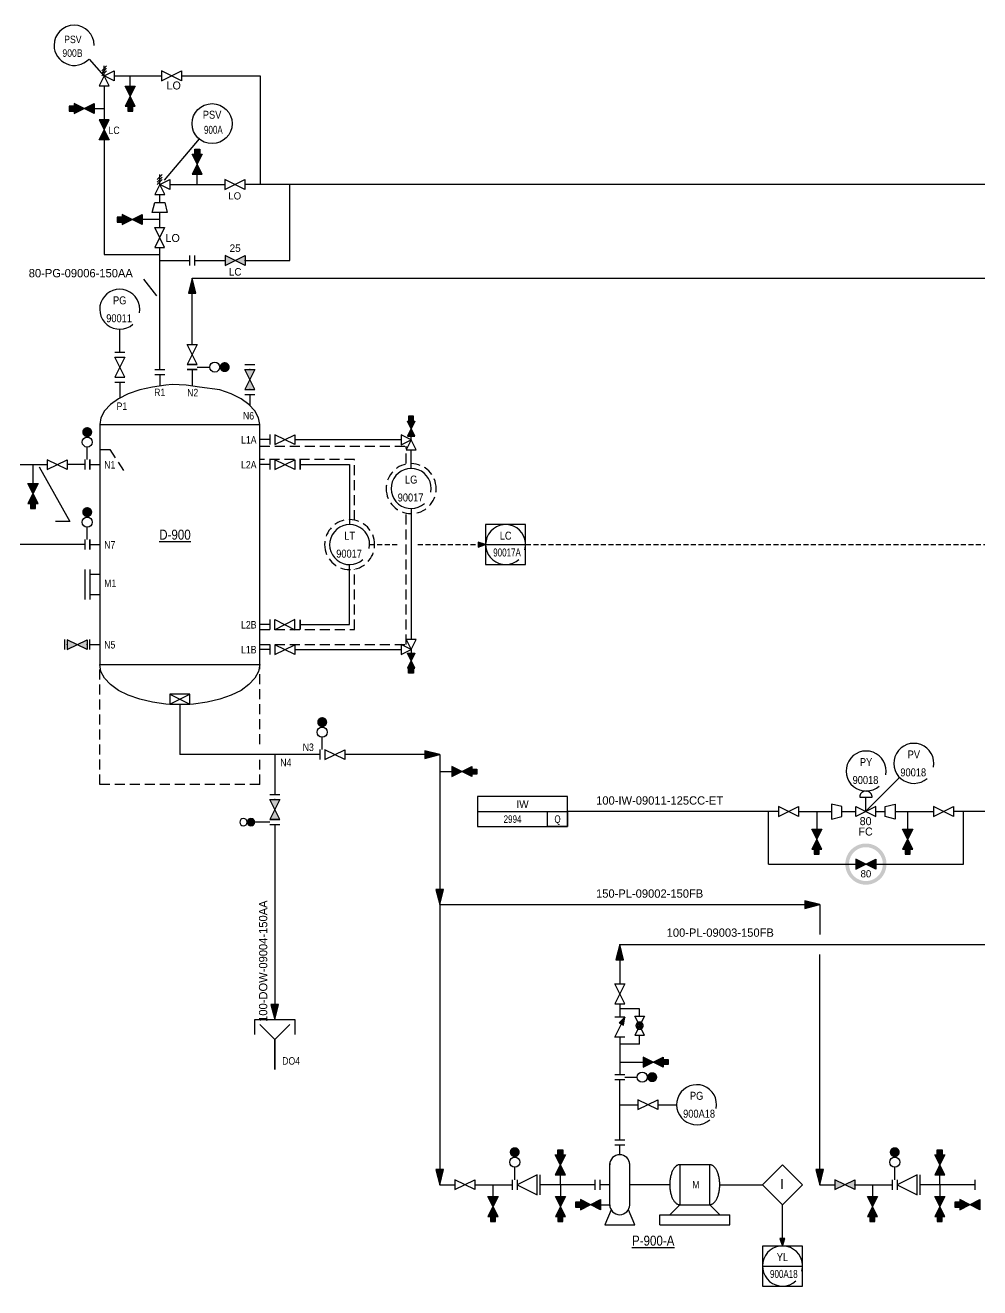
# Model space of a CAD drawing. Extents: x 31 to 826, y 171 to 558.
# Drawn here: x 311.8 to 598.1, y 170.6 to 549.3 of the extents above; entities that cross this region are included whole.
import ezdxf
from ezdxf.enums import TextEntityAlignment as Align

# ---------------------------------------------------------------- set-up
doc = ezdxf.new("R2010")
doc.units = 0
doc.header["$LTSCALE"] = 12
doc.header["$MEASUREMENT"] = 0
doc.linetypes.add('HIDDEN', pattern=[0.375, 0.25, -0.125])
doc.linetypes.add('HIDDEN2', pattern=[0.1875, 0.125, -0.0625])
for name, color, linetype in [('3', 1, 'Continuous'), ('ATEXT', 7, 'Continuous'), ('CODE', 1, 'Continuous'), ('CTW', 6, 'Continuous'), ('EL', 3, 'HIDDEN'), ('ELECT', 3, 'HIDDEN2'), ('EQP', 3, 'Continuous'), ('FREE-TEXT', 1, 'Continuous'), ('GRA', 7, 'Continuous'), ('INS', 2, 'Continuous'), ('INS @ 1', 2, 'Continuous'), ('INSATT', 2, 'Continuous'), ('INST', 2, 'Continuous'), ('INSTR', 2, 'Continuous'), ('LINENO', 2, 'Continuous'), ('MIN', 6, 'Continuous'), ('MINORP', 6, 'Continuous'), ('PIP', 1, 'Continuous'), ('REV', 2, 'Continuous'), ('REV A', 2, 'Continuous'), ('TEXT', 7, 'Continuous')]:
    doc.layers.add(name, color=color, linetype=linetype)
doc.styles.add('INS_TAG', font='Dengl.ttf')
doc.styles.add('LETTER', font='Dengl.ttf')
doc.styles.get("Standard").update_dxf_attribs({"font": 'Dengl.ttf'})
doc.styles.add('VAL_TAG', font='Dengl.ttf')
doc.linetypes.add('Software', pattern='A,0.75,-0.053571,["O",Standard,S=0.1875,R=0,X=0,Y=-0.09375],-0.196429', length=1)
doc.dimstyles.new('JCO', dxfattribs={"dimtxt": 0.09375, "dimasz": 0.09375, "dimexe": 0.0625, "dimexo": 0.0625, "dimgap": 0.09375, "dimtad": 1, "dimtoh": 1, "dimdec": 4, "dimrnd": 0.0001, "dimzin": 3, "dimdsep": 46, "dimtxsty": 'Standard', "dimcen": -0.125, "dimdle": 0.0625, "dimclrd": 2, "dimclre": 2, "dimclrt": 4, "dimadec": 0, "dimazin": 0, "dimtfac": 1, "dimtdec": 4, "dimtix": 1, "dimtofl": 0, "dimtmove": 0, "dimatfit": 3, "dimfxl": 1, "dimtolj": 1, "dimtzin": 0, "dimarcsym": 0})

# ---------------------------------------------------------------- blocks, each defined once
blk = doc.blocks.new('HV1')
at = {"layer": 'EQP', "color": 3, "linetype": 'Continuous'}
blk.add_lwpolyline([(0, 0), (0.026, 0.001), (0.052, 0.003), (0.078, 0.006), (0.104, 0.011), (0.129, 0.017), (0.155, 0.024), (0.179, 0.033), (0.203, 0.043), (0.227, 0.054), (0.25, 0.067), (0.272, 0.081), (0.294, 0.095), (0.315, 0.111), (0.335, 0.128), (0.354, 0.146), (0.372, 0.165), (0.389, 0.185), (0.405, 0.206), (0.419, 0.228), (0.433, 0.25), (0.446, 0.273), (0.457, 0.297), (0.467, 0.321), (0.476, 0.345), (0.483, 0.371), (0.489, 0.396), (0.494, 0.422), (0.497, 0.448), (0.499, 0.474), (0.5, 0.5), (0.499, 0.526), (0.497, 0.552), (0.494, 0.578), (0.489, 0.604), (0.483, 0.629), (0.476, 0.655), (0.467, 0.679), (0.457, 0.703), (0.446, 0.727), (0.433, 0.75), (0.419, 0.772), (0.405, 0.794), (0.389, 0.815), (0.372, 0.835), (0.354, 0.854), (0.335, 0.872), (0.315, 0.889), (0.294, 0.905), (0.272, 0.919), (0.25, 0.933), (0.227, 0.946), (0.203, 0.957), (0.179, 0.967), (0.155, 0.976), (0.129, 0.983), (0.104, 0.989), (0.078, 0.994), (0.052, 0.997), (0.026, 0.999), (0, 1)], dxfattribs=at)
blk = doc.blocks.new('IVR1')
at = {"layer": 'INS', "color": 2, "linetype": 'Continuous'}
for p, q in [((-0.031, 0.063), (0.031, 0.125)), ((-0.031, 0.031), (0.031, 0.094)), ((-0.031, 0), (0.031, 0.063)), ((0, 0), (0, 0.125))]:
    blk.add_line(p, q, dxfattribs=at)
blk.add_lwpolyline([(0, 0), (0, 0), (-0.063, -0.125), (0.063, -0.125), (0, 0), (0.125, 0.063), (0.125, -0.063), (0, 0)], dxfattribs=at)
blk = doc.blocks.new('AA2')
at = {"layer": 'GRA', "color": 7, "linetype": 'Continuous'}
blk.add_lwpolyline([(0, 0), (0.188, 0.047), (0.188, -0.047), (0, 0), (0.175, 0.034), (0.175, -0.034), (0, 0), (0.162, 0.021), (0.162, -0.022), (0, 0), (0.15, 0.01), (0.15, -0.011), (0, 0), (0.139, 0)], dxfattribs=at)
blk = doc.blocks.new('VG1')
blk.add_lwpolyline([(-0.125, -0.063), (-0.125, -0.063), (-0.125, 0.063), (0.125, -0.063), (0.125, 0.063), (-0.125, -0.063)])
blk = doc.blocks.new('DT')
at = {"layer": 'EL', "color": 3, "linetype": 'HIDDEN'}
blk.add_lwpolyline([(-0.125, 0.125), (-0.125, -0.125), (0.125, 0), (-0.125, 0.125)], dxfattribs=at)
blk = doc.blocks.new('EQPBX')
at = {"layer": 'EQP', "linetype": 'HIDDEN2'}
for p, q in [((-0.125, 0.063), (-0.125, -0.063)), ((0.125, 0.063), (-0.125, 0.063)), ((-0.125, 0.063), (0.125, -0.063)), ((-0.125, -0.063), (0.125, 0.063)), ((0.125, -0.063), (0.125, 0.063)), ((-0.125, -0.063), (0.125, -0.063))]:
    blk.add_line(p, q, dxfattribs=at)
blk = doc.blocks.new('D2')
at = {"color": 1, "linetype": 'Continuous'}
for p, q in [((-0.25, 0.063), (-0.25, 0.25)), ((-0.25, 0.25), (0.25, 0.25)), ((0.25, 0.25), (0.25, 0.063))]:
    blk.add_line(p, q, dxfattribs=at)
at = {"layer": 'PIP', "color": 1, "linetype": 'Continuous'}
blk.add_lwpolyline([(-0.188, 0.188), (-0.188, 0.188), (-0.188, 0.188), (0, 0), (0.188, 0.188)], dxfattribs=at)
at = {"layer": 'PIP', "color": 1, "linetype": 'Continuous', "const_width": 0.02}
blk.add_lwpolyline([(0, -0.375), (0, -0.375), (0, 0)], dxfattribs=at)
blk = doc.blocks.new('F1')
at = {"layer": 'PIP'}
for points in [[(-0.03125, 0.0625), (-0.03125, -0.0625)], [(0.03125, 0.0625), (0.03125, -0.0625)]]:
    blk.add_lwpolyline(points, dxfattribs=at)
blk = doc.blocks.new('VALLGAC')
for p, q in [((-0.125, -0.062), (0.125, 0.062)), ((0.125, -0.062), (-0.125, 0.062)), ((-0.125, 0.062), (-0.125, -0.062)), ((0.125, 0.062), (0.125, -0.062))]:
    blk.add_line(p, q)
for p in [(-0.125, 0), (0.125, 0)]:
    blk.add_point(p)
blk.add_solid([(-0.125, 0.062), (-0.125, -0.062), (0.125, -0.062), (0.125, 0.062)])
at = {"layer": 'CODE', "style": 'VAL_TAG'}
for tag, p in [('DISPLAY', (0, 0.108)), ('VALVE_CODE', (0, -0.188))]:
    blk.add_attdef(tag, text='', height=0.0938, dxfattribs=at).set_placement(p, align=Align.CENTER)
at = {"layer": 'CODE', "style": 'VAL_TAG', "flags": 1}
blk.add_attdef('VALVE_SIZE', text='', height=0.0938, dxfattribs=at).set_placement((0, -0.312), align=Align.CENTER)
for tag, p in [('VALVE_SPEC', (0, -0.564)), ('VALVE_LINE', (0, -0.439)), ('VALVE_FITT', (0, -0.689)), ('VALVE_DWG', (0, -0.814))]:
    blk.add_attdef(tag, text='', height=0.09, rotation=360, dxfattribs=at).set_placement(p, align=Align.CENTER)
blk = doc.blocks.new('VALLGA')
for p, q in [((0.125, -0.062), (-0.125, 0.062)), ((-0.125, -0.062), (0.125, 0.062)), ((-0.125, 0.062), (-0.125, -0.062)), ((0.125, 0.062), (0.125, -0.062))]:
    blk.add_line(p, q)
at = {"layer": 'CODE', "style": 'VAL_TAG'}
for tag, p in [('DISPLAY', (0, 0.09)), ('VALVE_CODE', (0, -0.186))]:
    blk.add_attdef(tag, text='', height=0.09, dxfattribs=at).set_placement(p, align=Align.CENTER)
at = {"layer": 'CODE', "style": 'VAL_TAG', "flags": 1}
for tag, p in [('VALVE_SIZE', (0, -0.31)), ('VALVE_SPEC', (0, -0.559)), ('VALVE_LINE', (0, -0.434)), ('VALVE_FITT', (0, -0.684)), ('VALVE_DWG', (0, -0.809))]:
    blk.add_attdef(tag, text='', height=0.09, dxfattribs=at).set_placement(p, align=Align.CENTER)
blk = doc.blocks.new('mis022')
at = {"const_width": 0.02}
blk.add_lwpolyline([(0, 0.0625), (0, -0.0625)], dxfattribs=at)
blk = doc.blocks.new('fsv015')
for p, q in [((-0.0625, -0.125), (0, 0)), ((0, 0), (0.125, 0.0625)), ((0.125, -0.0625), (0, 0)), ((0, 0), (0.0625, -0.125)), ((0.125, 0.0625), (0.125, -0.0625)), ((0.0625, -0.125), (-0.0625, -0.125))]:
    blk.add_line(p, q)
blk = doc.blocks.new('fsm003')
for p, q in [((0.03125, 0.0625), (0.03125, 0.21875)), ((0, 0.0625), (0, -0.0625)), ((0.0625, 0.0625), (0.0625, -0.0625))]:
    blk.add_line(p, q)
at = {"const_width": 0.0625}
blk.add_lwpolyline([(0, 0.40625, 1), (0.0625, 0.40625, 1)], format="xyb", close=True, dxfattribs=at)
blk.add_circle((0.03125, 0.28125), 0.0625)
blk = doc.blocks.new('VC1')
at = {"layer": 'PIP', "color": 1, "linetype": 'Continuous'}
for points in [[(-0.125, -0.063), (-0.125, -0.063), (-0.125, 0.063), (0.125, -0.063), (0.125, 0.063)], [(0.125, -0.063), (0.055, 0.007), (0.027, -0.049), (0.125, -0.063), (0.055, 0.003), (0.031, -0.046), (0.125, -0.063), (0.055, -0.001), (0.034, -0.043), (0.125, -0.063), (0.055, -0.006), (0.038, -0.041), (0.125, -0.063), (0.055, -0.01), (0.041, -0.038), (0.125, -0.063), (0.056, -0.013), (0.044, -0.037), (0.125, -0.063), (0.057, -0.015), (0.046, -0.036), (0.125, -0.063), (0.058, -0.018), (0.049, -0.035), (0.125, -0.063), (0.059, -0.021), (0.052, -0.035), (0.125, -0.063), (0.059, -0.023), (0.054, -0.034), (0.125, -0.063), (0.06, -0.026), (0.057, -0.033), (0.125, -0.063), (0.061, -0.028), (0.059, -0.032), (0.125, -0.063), (0.06, -0.03)]]:
    blk.add_lwpolyline(points, dxfattribs=at)
blk = doc.blocks.new('VALSGAC')
for p, q in [((-0.094, -0.047), (0.094, 0.047)), ((0.094, -0.047), (-0.094, 0.047)), ((-0.094, 0.047), (-0.094, -0.047)), ((0.094, 0.047), (0.094, -0.047))]:
    blk.add_line(p, q)
for p in [(-0.094, 0), (0.094, 0)]:
    blk.add_point(p)
blk.add_solid([(-0.094, 0.047), (-0.094, -0.047), (0.094, -0.047), (0.094, 0.047)])
at = {"layer": 'CODE', "style": 'VAL_TAG'}
for tag, p in [('DISPLAY', (0, 0.108)), ('VALVE_CODE', (0, -0.188))]:
    blk.add_attdef(tag, text='', height=0.0938, dxfattribs=at).set_placement(p, align=Align.CENTER)
at = {"layer": 'CODE', "style": 'VAL_TAG', "flags": 1}
blk.add_attdef('VALVE_SIZE', text='', height=0.0938, dxfattribs=at).set_placement((0, -0.312), align=Align.CENTER)
for tag, p in [('VALVE_SPEC', (0, -0.564)), ('VALVE_LINE', (0, -0.439)), ('VALVE_FITT', (0, -0.689)), ('VALVE_DWG', (0, -0.814))]:
    blk.add_attdef(tag, text='', height=0.09, rotation=360, dxfattribs=at).set_placement(p, align=Align.CENTER)
blk = doc.blocks.new('plug')
for p, q in [((0, 0.03125), (0.0625, 0.03125)), ((0, -0.03125), (0, 0.03125)), ((0.0625, 0.03125), (0.0625, -0.03125)), ((0.0625, -0.03125), (0, -0.03125))]:
    blk.add_line(p, q)
at = {"const_width": 0.0625}
blk.add_lwpolyline([(0.03125, -0.03125), (0.03125, 0.03125)], dxfattribs=at)
blk = doc.blocks.new('VN1')
at = {"layer": 'PIP', "color": 1, "linetype": 'Continuous'}
for points in [[(-0.125, -0.063), (-0.125, -0.063), (0.125, 0.063), (0.125, -0.063), (-0.125, 0.063), (-0.125, -0.063)], [(-0.116, -0.051), (-0.116, 0.053), (-0.106, 0.048), (-0.106, -0.047), (-0.098, -0.043), (-0.098, 0.043), (-0.089, 0.039), (-0.089, -0.039), (-0.081, -0.035), (-0.081, 0.035), (-0.072, 0.032), (-0.071, -0.032), (-0.064, -0.028), (-0.064, 0.028), (-0.056, 0.024), (-0.056, -0.023), (-0.048, -0.019), (-0.048, 0.02), (-0.04, 0.016), (-0.04, -0.016), (-0.033, -0.012), (-0.033, 0.012), (-0.024, 0.008), (-0.024, -0.008), (-0.018, -0.005), (-0.018, 0.006), (-0.012, 0.003), (-0.012, -0.002), (-0.006, 0)], [(0.116, -0.051), (0.116, 0.053), (0.106, 0.048), (0.106, -0.047), (0.098, -0.043), (0.098, 0.043), (0.089, 0.039), (0.089, -0.039), (0.081, -0.035), (0.081, 0.035), (0.072, 0.032), (0.071, -0.032), (0.064, -0.028), (0.064, 0.028), (0.056, 0.024), (0.056, -0.023), (0.048, -0.019), (0.048, 0.02), (0.04, 0.016), (0.04, -0.016), (0.033, -0.012), (0.033, 0.012), (0.024, 0.008), (0.024, -0.008), (0.018, -0.005), (0.018, 0.006), (0.012, 0.003), (0.012, -0.002), (0.006, 0)]]:
    blk.add_lwpolyline(points, dxfattribs=at)
blk = doc.blocks.new('VALLGLC')
for p, q in [((-0.125, -0.062), (0.125, 0.062)), ((0.125, -0.062), (-0.125, 0.062)), ((-0.125, 0.062), (-0.125, -0.062)), ((0.125, 0.062), (0.125, -0.062))]:
    blk.add_line(p, q)
at = {"const_width": 0.469}
blk.add_lwpolyline([(0.023, 0, 1), (-0.023, 0, 1)], format="xyb", close=True, dxfattribs=at)
for p in [(-0.125, 0), (0.125, 0)]:
    blk.add_point(p)
for points in [[(0, 0), (-0.125, -0.062), (-0.125, 0.062)], [(0, 0), (0.125, -0.062), (0.125, 0.062)]]:
    blk.add_solid(points)
at = {"layer": 'CODE', "style": 'VAL_TAG'}
blk.add_attdef('VALVE_CODE', text='', height=0.09, dxfattribs=at).set_placement((0, -0.182), align=Align.CENTER)
at = {"layer": 'CODE', "style": 'VAL_TAG', "flags": 1}
for tag, p in [('VALVE_SIZE', (0, -0.314)), ('VALVE_LINE', (0, -0.453)), ('VALVE_SPEC', (0, -0.578)), ('VALVE_FITT', (0, -0.703)), ('VALVE_DWG', (0, -0.828))]:
    blk.add_attdef(tag, text='', height=0.09, dxfattribs=at).set_placement(p, align=Align.CENTER)
at = {"layer": 'TEXT', "style": 'VAL_TAG'}
blk.add_attdef('DISPLAY', text='', height=0.09, dxfattribs=at).set_placement((0, 0.093), align=Align.CENTER)
blk = doc.blocks.new('PIP2')
at = {"layer": 'ATEXT', "color": 7, "linetype": 'Continuous'}
for p, q in [((-0.063, 0), (-0.063, 0)), ((0.063, 0), (0.063, 0))]:
    blk.add_line(p, q, dxfattribs=at)
at = {"layer": 'PIP', "color": 1, "linetype": 'Continuous'}
blk.add_lwpolyline([(0.063, -0.063), (0.063, -0.063), (-0.063, -0.094), (-0.063, 0.094), (0.063, 0.063), (0.063, -0.063)], dxfattribs=at)
blk = doc.blocks.new('mis057')
blk.add_lwpolyline([(0, 0.188), (0, -0.188), (1.125, -0.188), (1.125, 0.188), (0, 0.188), (0, 0), (1.125, 0), (1.125, -0.188), (0.875, -0.188), (0.875, 0)])
at = {"style": 'LETTER'}
blk.add_attdef('1', (0.518, 0.046), '', height=0.0938, dxfattribs=at)
at = {"style": 'LETTER', "width": 0.8}
for tag, p in [('2', (0.031, -0.142)), ('3', (0.956, -0.143))]:
    blk.add_attdef(tag, p, '', height=0.0938, dxfattribs=at)
blk = doc.blocks.new('AA3')
at = {"layer": 'GRA', "color": 7, "linetype": 'Continuous'}
blk.add_lwpolyline([(0, 0), (0.094, 0.031), (0.094, -0.031), (0, 0), (0.088, 0.02), (0.088, -0.02), (0, 0), (0.082, 0.012), (0.082, -0.012), (0, 0), (0.076, 0.006), (0.076, -0.006), (0, 0), (0.072, 0)], dxfattribs=at)
blk = doc.blocks.new('-IVC1')
for p, q in [((0, 0.258), (0, 0.258)), ((-0.125, 0), (-0.125, 0)), ((0.125, 0), (0.125, 0))]:
    blk.add_line(p, q)
for points in [[(0.078, 0.179), (0.078, 0.183), (0.078, 0.188), (0.077, 0.192), (0.076, 0.196), (0.075, 0.2), (0.074, 0.204), (0.073, 0.207), (0.071, 0.211), (0.07, 0.215), (0.068, 0.218), (0.066, 0.222), (0.063, 0.225), (0.061, 0.229), (0.058, 0.232), (0.055, 0.235), (0.052, 0.237), (0.049, 0.24), (0.046, 0.243), (0.043, 0.245), (0.039, 0.247), (0.035, 0.249), (0.032, 0.251), (0.028, 0.252), (0.024, 0.254), (0.02, 0.255), (0.016, 0.256), (0.012, 0.257), (0.008, 0.257), (0.004, 0.257), (0, 0.258), (-0.004, 0.257), (-0.008, 0.257), (-0.012, 0.257), (-0.016, 0.256), (-0.02, 0.255), (-0.024, 0.254), (-0.028, 0.252), (-0.032, 0.251), (-0.035, 0.249), (-0.039, 0.247), (-0.043, 0.245), (-0.046, 0.243), (-0.049, 0.24), (-0.052, 0.237), (-0.055, 0.235), (-0.058, 0.232), (-0.061, 0.229), (-0.063, 0.225), (-0.066, 0.222), (-0.068, 0.218), (-0.07, 0.215), (-0.071, 0.211), (-0.073, 0.207), (-0.074, 0.204), (-0.075, 0.2), (-0.076, 0.196), (-0.077, 0.192), (-0.078, 0.188), (-0.078, 0.183), (-0.078, 0.179)], [(-0.078, 0.179), (-0.078, 0.179), (0.078, 0.179)], [(0, 0), (0, 0), (0, 0.179)], [(-0.125, -0.063), (-0.125, -0.063), (-0.125, 0.063), (0.125, -0.063), (0.125, 0.063), (-0.125, -0.063)]]:
    blk.add_lwpolyline(points)
blk = doc.blocks.new('INS07_new')
blk.add_lwpolyline([(-0.25, 0.25), (-0.25, -0.25), (0.25, -0.25), (0.25, 0.25)], close=True)
blk.add_lwpolyline([(-0.25, 0), (0.25, 0)])
blk.add_arc((0, 0), 0.25, 345.0872, 311.8048)
at = {"style": 'INS_TAG', "flags": 1}
blk.add_attdef('INS_HOST', text='', height=0.1, dxfattribs=at).set_placement((0, 0.269), align=Align.CENTER)
at = {"style": 'INS_TAG', "width": 0.8649}
for tag, p in [('INS_SERVICE', (0, 0.061)), ('INS_NUM', (0, -0.162))]:
    blk.add_attdef(tag, text='', height=0.1, dxfattribs=at).set_placement(p, align=Align.CENTER)
blk = doc.blocks.new('INS01B')
blk.add_arc((0, 0), 0.25, 349.1931, 311.4096)
at = {"style": 'INS_TAG', "flags": 1}
blk.add_attdef('INS_HOST', text='', height=0.1, dxfattribs=at).set_placement((0, 0.269), align=Align.CENTER)
at = {"style": 'INS_TAG'}
blk.add_attdef('INS_SERVICE', text='', height=0.1, dxfattribs=at).set_placement((0, 0.061), align=Align.CENTER)
blk.add_attdef('INS_NUM', (-0.168, -0.163), '', height=0.1, dxfattribs=at)
blk = doc.blocks.new('INTLCK_MS_RLY')
blk.add_lwpolyline([(0.25, 0.25), (0, 0.5), (-0.25, 0.25), (0, 0), (0.25, 0.25)])
at = {"style": 'LETTER'}
blk.add_text('I', height=0.125, rotation=180, dxfattribs=at).set_placement((0.018, 0.321))
blk = doc.blocks.new('LOCAL_no_numb')
blk.add_circle((0, 0), 0.25)
at = {"style": 'INS_TAG', "width": 0.8649, "flags": 1}
blk.add_attdef('INS_HOST', text='', height=0.1, dxfattribs=at).set_placement((0, 0.269), align=Align.CENTER)
at = {"style": 'INS_TAG', "width": 0.8649}
blk.add_attdef('INS_SERVICE', text='', height=0.1, dxfattribs=at).set_placement((0, 0.061), align=Align.CENTER)
blk.add_attdef('INS_NUM', (-0.168, -0.163), '', height=0.1, dxfattribs=at)
blk = doc.blocks.new('-VGL1')
at = {"layer": '3', "color": 1, "linetype": 'Continuous'}
for points in [[(-0.125, -0.063), (-0.125, -0.063), (-0.125, 0.063), (0.125, -0.063), (0.125, 0.063), (-0.125, -0.063)], [(-0.047, 0), (-0.047, 0), (0, 0.047), (0.047, 0), (0, -0.047), (-0.047, 0)], [(0.047, 0), (0.047, 0.002), (0.047, 0.003), (0.047, 0.005), (0.046, 0.007), (0.046, 0.008), (0.046, 0.01), (0.045, 0.011), (0.045, 0.013), (0.045, 0.014), (0.044, 0.016), (0.043, 0.018), (0.043, 0.019), (0.042, 0.021), (0.041, 0.022), (0.041, 0.023), (0.04, 0.025), (0.039, 0.026), (0.038, 0.028), (0.037, 0.029), (0.036, 0.03), (0.035, 0.031), (0.034, 0.033), (0.033, 0.034), (0.031, 0.035), (0.03, 0.036), (0.029, 0.037), (0.028, 0.038), (0.026, 0.039), (0.025, 0.04), (0.023, 0.041), (0.022, 0.041), (0.021, 0.042), (0.019, 0.043), (0.018, 0.043), (0.016, 0.044), (0.014, 0.045), (0.013, 0.045), (0.011, 0.045), (0.01, 0.046), (0.008, 0.046), (0.007, 0.046), (0.005, 0.047), (0.003, 0.047), (0.002, 0.047), (0, 0.047), (-0.002, 0.047), (-0.003, 0.047), (-0.005, 0.047), (-0.007, 0.046), (-0.008, 0.046), (-0.01, 0.046), (-0.011, 0.045), (-0.013, 0.045), (-0.014, 0.045), (-0.016, 0.044), (-0.018, 0.043), (-0.019, 0.043), (-0.021, 0.042), (-0.022, 0.041), (-0.023, 0.041), (-0.025, 0.04), (-0.026, 0.039), (-0.028, 0.038), (-0.029, 0.037), (-0.03, 0.036), (-0.031, 0.035), (-0.033, 0.034), (-0.034, 0.033), (-0.035, 0.031), (-0.036, 0.03), (-0.037, 0.029), (-0.038, 0.028), (-0.039, 0.026), (-0.04, 0.025), (-0.041, 0.023), (-0.041, 0.022), (-0.042, 0.021), (-0.043, 0.019), (-0.043, 0.018), (-0.044, 0.016), (-0.045, 0.014), (-0.045, 0.013), (-0.045, 0.011), (-0.046, 0.01), (-0.046, 0.008), (-0.046, 0.007), (-0.047, 0.005), (-0.047, 0.003), (-0.047, 0.002), (-0.047, 0), (-0.047, -0.002), (-0.047, -0.003), (-0.047, -0.005), (-0.046, -0.007), (-0.046, -0.008)], [(-0.031, 0), (-0.031, 0), (0, 0.031), (0.031, 0), (0, -0.031), (-0.031, 0)], [(-0.016, 0), (-0.016, 0), (0, 0.016), (0.016, 0), (0, -0.016), (-0.016, 0)], [(-0.046, -0.008), (-0.046, -0.01), (-0.045, -0.011), (-0.045, -0.013), (-0.045, -0.014), (-0.044, -0.016), (-0.043, -0.018), (-0.043, -0.019), (-0.042, -0.021), (-0.041, -0.022), (-0.041, -0.023), (-0.04, -0.025), (-0.039, -0.026), (-0.038, -0.028), (-0.037, -0.029), (-0.036, -0.03), (-0.035, -0.031), (-0.034, -0.033), (-0.033, -0.034), (-0.031, -0.035), (-0.03, -0.036), (-0.029, -0.037), (-0.028, -0.038), (-0.026, -0.039), (-0.025, -0.04), (-0.023, -0.041), (-0.022, -0.041), (-0.021, -0.042), (-0.019, -0.043), (-0.018, -0.043), (-0.016, -0.044), (-0.014, -0.045), (-0.013, -0.045), (-0.011, -0.045), (-0.01, -0.046), (-0.008, -0.046), (-0.007, -0.046), (-0.005, -0.047), (-0.003, -0.047), (-0.002, -0.047), (0, -0.047), (0.002, -0.047), (0.003, -0.047), (0.005, -0.047), (0.007, -0.046), (0.008, -0.046), (0.01, -0.046), (0.011, -0.045), (0.013, -0.045), (0.014, -0.045), (0.016, -0.044), (0.018, -0.043), (0.019, -0.043), (0.021, -0.042), (0.022, -0.041), (0.023, -0.041), (0.025, -0.04), (0.026, -0.039), (0.028, -0.038), (0.029, -0.037), (0.03, -0.036), (0.031, -0.035), (0.033, -0.034), (0.034, -0.033), (0.035, -0.031), (0.036, -0.03), (0.037, -0.029), (0.038, -0.028), (0.039, -0.026), (0.04, -0.025), (0.041, -0.023), (0.041, -0.022), (0.042, -0.021), (0.043, -0.019), (0.043, -0.018), (0.044, -0.016), (0.045, -0.014), (0.045, -0.013), (0.045, -0.011), (0.046, -0.01), (0.046, -0.008), (0.046, -0.007), (0.047, -0.005), (0.047, -0.003), (0.047, -0.002), (0.047, 0)]]:
    blk.add_lwpolyline(points, dxfattribs=at)
at = {"layer": 'ATEXT', "color": 7, "linetype": 'Continuous'}
for p, q in [((-0.125, 0), (-0.125, 0)), ((0.125, 0), (0.125, 0))]:
    blk.add_line(p, q, dxfattribs=at)
blk = doc.blocks.new('-IVR1')
at = {"layer": 'ATEXT', "color": 7, "linetype": 'Continuous'}
for p, q in [((0.125, 0), (0.125, 0)), ((0, -0.125), (0, -0.125))]:
    blk.add_line(p, q, dxfattribs=at)
at = {"layer": 'INS', "color": 2, "linetype": 'Continuous'}
for points in [[(0, 0), (0, 0), (-0.063, -0.125), (0.063, -0.125), (0, 0), (0.125, 0.063), (0.125, -0.063), (0, 0)], [(0.031, 0.125), (0.031, 0.125), (-0.031, 0.063)], [(-0.031, 0.031), (-0.031, 0.031), (0.031, 0.094)], [(0.031, 0.063), (0.031, 0.063), (-0.031, 0)], [(0, 0), (0, 0), (0, 0.125)]]:
    blk.add_lwpolyline(points, dxfattribs=at)
blk = doc.blocks.new('VN1A')
at = {"layer": 'PIP', "color": 1, "linetype": 'Continuous'}
for points in [[(0.065, -0.124), (0.065, -0.124), (-0.06, 0.126), (0.065, 0.126), (-0.06, -0.124), (0.065, -0.124)], [(0.054, 0.117), (-0.051, 0.117), (-0.046, 0.107), (0.049, 0.107), (0.046, 0.099), (-0.041, 0.099), (-0.037, 0.089), (0.042, 0.089), (0.038, 0.081), (-0.033, 0.081), (-0.029, 0.072), (0.034, 0.072), (0.03, 0.064), (-0.025, 0.064), (-0.022, 0.056), (0.026, 0.056), (0.022, 0.049), (-0.018, 0.049), (-0.014, 0.041), (0.018, 0.041), (0.014, 0.034), (-0.01, 0.034), (-0.006, 0.025), (0.01, 0.025), (0.008, 0.019), (-0.003, 0.019), (0, 0.012), (0.005, 0.012), (0.002, 0.007)], [(0.054, -0.115), (-0.051, -0.115), (-0.046, -0.105), (0.049, -0.105), (0.046, -0.097), (-0.041, -0.097), (-0.037, -0.088), (0.042, -0.088), (0.038, -0.08), (-0.033, -0.08), (-0.029, -0.071), (0.034, -0.071), (0.03, -0.063), (-0.025, -0.063), (-0.022, -0.055), (0.026, -0.055), (0.022, -0.047), (-0.018, -0.047), (-0.014, -0.04), (0.018, -0.04), (0.014, -0.032), (-0.01, -0.032), (-0.006, -0.024), (0.01, -0.024), (0.008, -0.017), (-0.003, -0.017), (0, -0.011), (0.005, -0.011), (0.002, -0.005)]]:
    blk.add_lwpolyline(points, dxfattribs=at)
blk = doc.blocks.new('PUMP1')
at = {"layer": 'EQP', "color": 3, "linetype": 'Continuous'}
for p, q in [((0.38, -7.5), (-1.5, -12)), ((7.5, -12), (5.62, -7.5)), ((-1.5, -12), (7.5, -12))]:
    blk.add_line(p, q, dxfattribs=at)
for points in [[(6, 6, 1), (0, 6, 1)], [(0, -6, 1), (6, -6, 1)]]:
    blk.add_lwpolyline(points, format="xyb", dxfattribs=at)
for points in [[(0, -6.38), (0, -6.38), (0, 6.38)], [(6, -6.38), (6, -6.38), (6, 6.38)]]:
    blk.add_lwpolyline(points, dxfattribs=at)

msp = doc.modelspace()

# ---------------------------------------------------------------- linework, layer by layer
at = {"layer": 'CTW'}
for p, q in [((363.37, 501.5), (363.37, 504.66)), ((261.93, 417.5), (318.37, 417.5))]:
    msp.add_line(p, q, dxfattribs=at)
at = {"layer": 'EL'}
for p, q in [((382.12, 423.05), (426.05, 423.05)), ((426.05, 417.8), (426.05, 423.05)), ((410.6, 419), (382.12, 419)), ((410.6, 400.85), (410.6, 419)), ((426.05, 363.53), (426.05, 402.95)), ((410.6, 368), (410.6, 386.15)), ((382.12, 368), (410.6, 368)), ((382.12, 363.53), (426.05, 363.53))]:
    msp.add_line(p, q, dxfattribs=at)
for points in [[(420.05, 410.3, -1), (435.05, 410.3, -1)], [(416.6, 393.5, 1), (401.6, 393.5, 1)]]:
    msp.add_lwpolyline(points, format="xyb", close=True, dxfattribs=at)
at = {"layer": 'ELECT'}
for p, q in [((415.15, 393.5), (423.91, 393.52)), ((429.6, 393.52), (449.9, 393.54)), ((461.99, 393.52), (703.87, 393.52))]:
    msp.add_line(p, q, dxfattribs=at)
at = {"layer": 'EQP', "color": 3, "linetype": 'Continuous'}
for p, q in [((334.12, 429.5), (334.12, 357.5)), ((382.12, 357.5), (382.12, 429.5)), ((385.12, 425), (382.12, 425)), ((385.12, 426.5), (385.12, 423.5)), ((331.12, 416), (331.12, 419)), ((331.12, 417.5), (334.12, 417.5)), ((385.12, 417.5), (382.12, 417.5)), ((385.12, 419), (385.12, 416)), ((331.12, 393.5), (334.12, 393.5)), ((385.12, 369.5), (382.12, 369.5)), ((385.12, 371), (385.12, 368)), ((331.12, 362), (331.12, 365)), ((331.12, 363.5), (334.12, 363.5)), ((385.12, 362), (382.12, 362)), ((385.12, 363.5), (385.12, 360.5)), ((508.12, 207.5), (508.12, 195.5)), ((517.12, 207.5), (508.12, 207.5)), ((517.12, 195.5), (517.12, 207.5)), ((505.12, 201.5), (493.12, 201.5)), ((508.12, 195.5), (505.12, 192.5)), ((508.12, 195.5), (517.12, 195.5)), ((520.12, 192.5), (517.12, 195.5)), ((502.12, 192.5), (523.12, 192.5)), ((502.12, 189.5), (502.12, 192.5)), ((502.12, 189.5), (523.12, 189.5)), ((523.12, 189.5), (523.12, 192.5))]:
    msp.add_line(p, q, dxfattribs=at)
at = {"layer": 'EQP', "linetype": 'HIDDEN'}
for p, q in [((334.12, 422), (337.12, 422)), ((337.12, 422), (341.62, 415.25)), ((334.12, 321.5), (334.12, 357.5)), ((382.12, 333.69), (382.12, 357.5)), ((382.12, 321.5), (382.12, 328.91)), ((382.12, 321.5), (334.12, 321.5))]:
    msp.add_line(p, q, dxfattribs=at)
at = {"layer": 'EQP', "color": 3, "linetype": 'Continuous'}
for points in [[(331.12, 392), (331.12, 395)], [(329.62, 386), (329.62, 386), (329.62, 377)], [(331.12, 386), (331.12, 386), (331.12, 377)], [(334.12, 384.5), (334.12, 384.5), (331.12, 384.5)], [(331.12, 378.5), (331.12, 378.5), (334.12, 378.5)]]:
    msp.add_lwpolyline(points, dxfattribs=at)
at = {"layer": 'FREE-TEXT', "color": 3, "linetype": 'Continuous'}
for p, q in [((334.12, 429.5), (382.12, 429.5)), ((334.12, 357.5), (382.12, 357.5))]:
    msp.add_line(p, q, dxfattribs=at)
at = {"layer": 'INS', "linetype": 'Continuous'}
msp.add_line((335.46, 534.14), (331.06, 539.17), dxfattribs=at)
at = {"layer": 'INS', "color": 2, "linetype": 'Continuous'}
for p, q in [((340.12, 451.38), (340.12, 458.12)), ((340.12, 451.25), (340.12, 458.06)), ((394.24, 417.5), (409.1, 417.5)), ((409.1, 417.5), (409.1, 399.5)), ((409.1, 369.5), (409.1, 387.5)), ((394.24, 369.5), (409.1, 369.5)), ((501.55, 225.49), (507.18, 225.49))]:
    msp.add_line(p, q, dxfattribs=at)
at = {"layer": 'INS', "linetype": 'Software'}
for p, q in [((520.12, 201.5), (532.94, 201.5)), ((538.94, 183.09), (538.94, 195.5))]:
    msp.add_line(p, q, dxfattribs=at)
at = {"layer": 'INS'}
for points in [[(427.55, 424.95), (427.55, 426.82)], [(427.54, 362.03), (427.54, 360.15)]]:
    msp.add_lwpolyline(points, dxfattribs=at)
at = {"layer": 'INS', "color": 2, "linetype": 'Continuous'}
for major_axis, ratio, start_param, end_param in [((-4.26, 4.26), 1, 3.926991, 7.068583), ((-4.28, 4.28), 0.992758, 0.789032, 3.164425)]:
    msp.add_ellipse((326.44, 543.28), major_axis=major_axis, ratio=ratio, start_param=start_param, end_param=end_param, dxfattribs=at)
at = {"layer": 'INST'}
msp.add_line((363.95, 515.22), (353.43, 502.83), dxfattribs=at)
at = {"layer": 'INSTR'}
for points in [[(427.55, 416.34), (427.55, 421.95)], [(427.55, 404.25), (427.55, 365.03)]]:
    msp.add_lwpolyline(points, dxfattribs=at)
at = {"layer": 'LINENO'}
msp.add_line((351.26, 468.17), (347.31, 473.09), dxfattribs=at)
at = {"layer": 'MIN', "color": 6, "linetype": 'Continuous'}
for p, q in [((338.45, 534.14), (341.51, 534.14)), ((341.36, 534.14), (352.66, 534.14)), ((343.26, 531.02), (343.26, 534.14)), ((358.64, 534.14), (382.28, 534.14)), ((382.28, 534.14), (382.28, 501.5)), ((335.46, 531.15), (335.46, 529.61)), ((335.46, 529.61), (335.46, 520.92)), ((332.42, 524.29), (335.41, 524.29)), ((335.49, 515.16), (335.49, 480.57)), ((355.12, 501.5), (371.62, 501.5)), ((787.12, 501.5), (377.62, 501.5)), ((391.12, 478.71), (391.12, 501.5)), ((352.12, 496.12), (352.12, 498.5)), ((352.12, 488.62), (352.12, 493.12)), ((352.12, 491), (346.87, 491)), ((352.12, 446), (352.12, 482.64)), ((335.49, 480.57), (352.12, 480.57)), ((352.12, 478.71), (361.12, 478.71)), ((362.62, 478.71), (371.75, 478.71)), ((377.62, 478.71), (391.12, 478.71)), ((361.87, 453.5), (361.87, 473.44)), ((361.87, 473.44), (787.12, 473.44)), ((314.1, 417.5), (314.1, 411.8)), ((329.62, 417.5), (324.37, 417.5)), ((329.62, 393.5), (280.87, 393.5)), ((358.12, 345.5), (358.12, 330.5)), ((400.11, 330.5), (358.12, 330.5)), ((386.62, 330.5), (386.62, 318.51)), ((436.12, 330.5), (407.61, 330.5)), ((436.12, 330.5), (436.12, 201.5)), ((436.13, 325.41), (439.75, 325.41)), ((537.72, 313.41), (474.46, 313.41)), ((534.72, 297.66), (534.72, 313.41)), ((543.72, 313.41), (553.69, 313.41)), ((556.69, 313.41), (560.97, 313.41)), ((566.97, 313.41), (569.78, 313.41)), ((572.78, 313.41), (584.22, 313.41)), ((652.7, 313.41), (590.22, 313.41)), ((593.22, 297.66), (593.22, 313.41)), ((386.62, 309.5), (386.62, 251)), ((534.72, 297.66), (560.97, 297.66)), ((566.97, 297.66), (593.22, 297.66)), ((436.12, 285.5), (550.12, 285.5)), ((550.12, 285.5), (550.12, 276.5)), ((490.12, 273.5), (490.12, 261.79)), ((490.12, 273.5), (604.12, 273.5)), ((550.12, 201.5), (550.12, 270.5)), ((490.12, 255.79), (490.12, 251.73)), ((496.07, 252.08), (496.07, 254.23)), ((496.07, 243.66), (496.07, 246.33)), ((490.12, 245.73), (490.12, 234.5)), ((490.12, 238.25), (497.19, 238.25)), ((490.12, 215), (490.12, 233)), ((490.12, 225.49), (495.55, 225.49)), ((490.12, 210.5), (490.12, 213.5)), ((436.12, 201.5), (440.62, 201.5)), ((446.62, 201.5), (457.87, 201.5)), ((452.1, 201.5), (452.1, 197.92)), ((466.12, 204.5), (466.12, 198.5)), ((482.62, 201.5), (466.12, 201.5)), ((472.3, 201.5), (472.3, 204.5)), ((472.32, 201.5), (472.32, 197.92)), ((487.12, 201.5), (484.12, 201.5)), ((550.12, 201.5), (554.62, 201.5)), ((560.62, 201.5), (571.87, 201.5)), ((565.92, 201.5), (565.92, 197.92)), ((596.62, 201.5), (580.12, 201.5)), ((586.12, 201.5), (586.12, 204.5)), ((586.14, 201.5), (586.14, 197.92)), ((484.3, 195.5), (487.12, 195.5))]:
    msp.add_line(p, q, dxfattribs=at)
at = {"layer": 'MIN', "color": 3, "linetype": 'Continuous'}
for p, q in [((350.62, 444.5), (353.62, 444.5)), ((352.12, 444.5), (352.12, 441.07)), ((360.37, 446), (363.37, 446)), ((361.87, 446), (361.87, 441.07)), ((338.62, 442.25), (341.62, 442.25)), ((340.12, 442.25), (340.12, 437.41)), ((377.62, 438.5), (380.62, 438.5)), ((379.12, 438.5), (379.12, 435.27))]:
    msp.add_line(p, q, dxfattribs=at)
for points in [[(382.12, 429.5), (381.76, 431.58), (380.67, 433.6), (378.9, 435.5), (376.51, 437.21), (373.55, 438.69), (370.12, 439.89), (364.08, 440.78), (360.04, 441.32), (355.87, 441.5), (353.95, 441.32), (349.91, 440.78), (346.12, 439.89), (342.69, 438.69), (339.73, 437.21), (337.34, 435.5), (335.57, 433.6), (334.48, 431.58), (334.48, 431.58), (334.12, 429.5)], [(382.12, 357.5), (381.76, 355.42), (380.67, 353.4), (378.9, 351.5), (376.51, 349.79), (373.55, 348.31), (370.12, 347.11), (366.33, 346.22), (362.29, 345.68), (358.12, 345.5), (353.95, 345.68), (349.91, 346.22), (346.12, 347.11), (342.69, 348.31), (339.73, 349.79), (337.34, 351.5), (335.57, 353.4), (334.48, 355.42), (334.48, 355.42), (334.12, 357.5)]]:
    msp.add_lwpolyline(points, dxfattribs=at)
at = {"layer": 'MINORP'}
for points in [[(392.64, 425), (424.55, 425)], [(427.43, 425), (427.55, 425)], [(392.95, 362.03), (424.54, 362.03)], [(549.21, 313.41), (549.21, 308.16)], [(576.49, 313.41), (576.49, 308.16)]]:
    msp.add_lwpolyline(points, dxfattribs=at)
at = {"layer": 'MINORP', "ltscale": 0.75}
for points in [[(496.07, 254.23), (490.12, 254.23)], [(496.07, 243.66), (490.12, 243.66)]]:
    msp.add_lwpolyline(points, dxfattribs=at)
at = {"layer": 'PIP', "color": 1, "linetype": 'Continuous'}
for p, q in [((361.12, 477.21), (361.12, 480.21)), ((362.62, 477.21), (362.62, 480.21)), ((338.62, 451.25), (341.62, 451.25)), ((377.62, 447.49), (380.62, 447.49)), ((350.62, 446), (353.62, 446)), ((350.62, 444.5), (353.62, 444.5)), ((323.63, 362), (323.63, 365)), ((488.62, 215), (491.62, 215)), ((488.62, 213.5), (491.62, 213.5)), ((482.62, 203), (482.62, 200)), ((484.12, 203), (484.12, 200)), ((596.62, 203), (596.62, 200))]:
    msp.add_line(p, q, dxfattribs=at)
at = {"layer": 'PIP'}
for p, q in [((379.49, 311.37), (378.37, 310.25)), ((379.49, 311), (378.74, 310.25)), ((379.49, 310.63), (379.12, 310.25)), ((380.62, 310.25), (379.49, 311.37)), ((379.49, 309.13), (379.49, 311.37)), ((380.24, 310.25), (379.49, 311)), ((379.87, 310.25), (379.49, 310.63)), ((388.12, 311), (385.12, 311)), ((378.37, 310.25), (379.49, 309.13)), ((378.37, 310.25), (380.62, 310.25)), ((378.74, 310.25), (379.49, 309.5)), ((379.12, 310.25), (379.49, 309.88)), ((379.49, 309.13), (380.62, 310.25)), ((379.49, 309.5), (380.24, 310.25)), ((379.49, 309.88), (379.87, 310.25)), ((385.12, 310.25), (380.62, 310.25)), ((385.12, 309.5), (388.12, 309.5)), ((580.12, 204.5), (580.12, 198.5))]:
    msp.add_line(p, q, dxfattribs=at)
for points in [[(360.37, 446), (363.37, 446)], [(331.12, 416), (331.12, 419)]]:
    msp.add_lwpolyline(points, dxfattribs=at)
at = {"layer": 'PIP', "extrusion": (0, 0, -1)}
for centre, major_axis, start_param, end_param in [((377.24, 310.25), (0.795, 0.795), 5.497787, 11.780972), ((379.49, 310.25), (0.795, -0.795), 3.926991, 10.210176)]:
    msp.add_ellipse(centre, major_axis=major_axis, ratio=1, start_param=start_param, end_param=end_param, dxfattribs=at)
at = {"layer": 'REV'}
msp.add_line((574.09, 323.65), (564.16, 313.78), dxfattribs=at)

# ---------------------------------------------------------------- block references
at = {"color": 7, "linetype": 'Continuous'}
for name, p, xscale, yscale, zscale in [('-IVR1', (335.46, 534.14), 23.9165599218, 23.9165599218, 23.91666666666667), ('VN1A', (335.52, 517.91), -23.9165599218, 23.91655992179995, 23.91666666666667), ('IVR1', (352.12, 501.5), 23.9998928832, 23.9998928832, 24), ('EQPBX', (358.12, 347.15), 23.9998928832, 23.9998928832, 24), ('AA2', (436.12, 330.5), -23.9998928832, 23.9998928832, 24), ('AA2', (550.12, 285.5), -23.9998928832, 23.9998928832, 24), ('D2', (386.62, 245), 23.9998928832, 23.9998928832, 24), ('HV1', (508.12, 207.5), -5.999973220799999, -11.9999464416, 24), ('HV1', (517.12, 195.5), 5.999973220799999, 11.9999464416, 24), ('DT', (462.37, 201.5), -23.9998928832, -23.9998928832, 24), ('DT', (576.37, 201.5), -23.9998928832, -23.9998928832, 24)]:
    msp.add_blockref(name, p, dxfattribs=dict(at, xscale=xscale, yscale=yscale, zscale=zscale))
for name, p, xscale, yscale, zscale, rotation in [('AA2', (361.87, 473.44), -23.9998928832, 23.9998928832, 24, 90.00000286478306), ('F1', (386.62, 317.75), 23.9998928832, 23.9998928832, 24, 89.99999713521694), ('AA2', (436.12, 285.5), 23.9998928832, -23.9998928832, 24, 90.00000286478306), ('AA2', (490.12, 273.5), -23.9998928832, 23.9998928832, 24, 90.00000286478306), ('AA2', (386.62, 251), 23.9998928832, -23.9998928832, 24, 90.00000286478306), ('VC1', (490.12, 248.73), 23.9998928832, 23.9998928832, 24, 90), ('-VGL1', (496.07, 249.21), 22.9998973464, 22.9998973464, 23, 270), ('AA2', (436.12, 201.5), 23.9998928832, -23.9998928832, 24, 90.00000286478306), ('AA2', (550.12, 201.5), 23.9998928832, -23.9998928832, 24, 90.00000286478306)]:
    msp.add_blockref(name, p, dxfattribs=dict(at, xscale=xscale, yscale=yscale, zscale=zscale, rotation=rotation))
at = {"layer": 'FREE-TEXT', "color": 7, "linetype": 'Continuous', "yscale": 24, "zscale": 24}
for p, xscale, rotation in [((352.12, 494.62), 24, 89.99999999999999), ((555.19, 313.41), -24, 180), ((571.28, 313.41), 24, 180)]:
    msp.add_blockref('PIP2', p, dxfattribs=dict(at, xscale=xscale, rotation=rotation))
at = {"layer": 'INS'}
ref = msp.add_blockref('LOCAL_no_numb', (367.83, 519.79), dxfattribs=dict(at, xscale=24, yscale=24, zscale=24))
ref.add_attrib('INS_SERVICE', 'PSV', dxfattribs={"layer": '0', "height": 2.4, "style": 'INS_TAG', "width": 0.8649}).set_placement((367.83, 521.26), align=Align.CENTER)
ref.add_attrib('INS_NUM', '900A', (365.4, 516.74), dxfattribs={"layer": '0', "height": 2.4, "width": 0.75})
ref = msp.add_blockref('INS01B', (340.12, 464.12), dxfattribs=dict(at, xscale=24, yscale=24, zscale=24))
ref.add_attrib('INS_SERVICE', 'PG', dxfattribs={"layer": 'INSATT', "height": 2.4, "style": 'INS_TAG', "width": 0.8649}).set_placement((340.12, 465.58), align=Align.CENTER)
ref.add_attrib('INS_NUM', '90011', (336.08, 460.21), dxfattribs={"layer": 'INSATT', "height": 2.4, "width": 0.8649})
at = {"layer": 'INS', "yscale": 24, "zscale": 24}
for name, p, xscale, rotation in [('plug', (427.55, 430.57), -24, 270), ('VALSGAC', (427.55, 428.32), -24, 89.99978954085029), ('VALSGAC', (427.54, 358.65), 24, 90.00021045914971), ('plug', (427.54, 356.4), 24, 270)]:
    msp.add_blockref(name, p, dxfattribs=dict(at, xscale=xscale, rotation=rotation))
at = {"layer": 'INS'}
ref = msp.add_blockref('INS01B', (427.55, 410.34), dxfattribs=dict(at, xscale=24, yscale=24, zscale=24))
ref.add_attrib('INS_SERVICE', 'LG', dxfattribs={"layer": 'INSATT', "height": 2.4, "style": 'INS_TAG', "width": 0.8649}).set_placement((427.55, 411.81), align=Align.CENTER)
ref.add_attrib('INS_NUM', '90017', (423.51, 406.44), dxfattribs={"layer": 'INSATT', "height": 2.4, "width": 0.8649})
ref = msp.add_blockref('INS01B', (409.1, 393.5), dxfattribs=dict(at, xscale=24, yscale=24, zscale=24))
ref.add_attrib('INS_SERVICE', 'LT', dxfattribs={"layer": 'INSATT', "height": 2.4, "style": 'INS_TAG', "width": 0.8649}).set_placement((409.1, 394.97), align=Align.CENTER)
ref.add_attrib('INS_NUM', '90017', (405.07, 389.6), dxfattribs={"layer": 'INSATT', "height": 2.4, "width": 0.8649})
ref = msp.add_blockref('INS07_new', (455.9, 393.52), dxfattribs=dict(at, xscale=24, yscale=24, zscale=24))
ref.add_attrib('INS_SERVICE', 'LC', dxfattribs={"layer": 'INSATT', "height": 2.4, "style": 'INS_TAG', "width": 0.8649}).set_placement((455.9, 394.99), align=Align.CENTER)
ref.add_attrib('INS_NUM', '90017A', dxfattribs={"layer": 'INSATT', "height": 2.4, "width": 0.75}).set_placement((456.31, 389.95), align=Align.CENTER)
ref = msp.add_blockref('INS01B', (578.35, 327.89), dxfattribs=dict(at, xscale=24, yscale=24, zscale=24))
ref.add_attrib('INS_SERVICE', 'PV', dxfattribs={"layer": 'INSATT', "height": 2.4, "style": 'INS_TAG', "width": 0.8649}).set_placement((578.35, 329.35), align=Align.CENTER)
ref.add_attrib('INS_NUM', '90018', (574.31, 323.98), dxfattribs={"layer": 'INSATT', "height": 2.4, "width": 0.8649})
ref = msp.add_blockref('INS01B', (564.02, 325.59), dxfattribs=dict(at, xscale=24, yscale=24, zscale=24))
ref.add_attrib('INS_SERVICE', 'PY', dxfattribs={"layer": 'INSATT', "height": 2.4, "style": 'INS_TAG', "width": 0.8649}).set_placement((564.02, 327.06), align=Align.CENTER)
ref.add_attrib('INS_NUM', '90018', (559.98, 321.69), dxfattribs={"layer": 'INSATT', "height": 2.4, "width": 0.8649})
ref = msp.add_blockref('INS01B', (513.18, 225.49), dxfattribs=dict(at, xscale=24, yscale=24, zscale=24))
ref.add_attrib('INS_SERVICE', 'PG', dxfattribs={"layer": 'INSATT', "height": 2.4, "style": 'INS_TAG', "width": 0.8649}).set_placement((513.18, 226.96), align=Align.CENTER)
ref.add_attrib('INS_NUM', '900A18', (509.14, 221.59), dxfattribs={"layer": 'INSATT', "height": 2.4, "width": 0.8649})
at = {"layer": 'INS', "xscale": 24, "yscale": 24, "zscale": 24}
msp.add_blockref('VALLGA', (498.55, 225.49), dxfattribs=at)
at = {"layer": 'INS'}
ref = msp.add_blockref('INS07_new', (538.94, 177.09), dxfattribs=dict(at, xscale=24, yscale=24, zscale=24))
ref.add_attrib('INS_SERVICE', 'YL', dxfattribs={"layer": 'INSATT', "height": 2.4, "style": 'INS_TAG', "width": 0.8649}).set_placement((538.94, 178.56), align=Align.CENTER)
ref.add_attrib('INS_NUM', '900A18', dxfattribs={"layer": 'INSATT', "height": 2.4, "width": 0.75}).set_placement((539.35, 173.52), align=Align.CENTER)
at = {"layer": 'INS @ 1', "xscale": 24, "yscale": 24, "zscale": 24}
msp.add_blockref('INTLCK_MS_RLY', (538.94, 195.5), dxfattribs=at)
at = {"layer": 'INSTR', "xscale": -24, "yscale": 24, "zscale": 24}
msp.add_blockref('fsv015', (427.55, 424.95), dxfattribs=at)
at = {"layer": 'INSTR', "xscale": -24, "yscale": 24, "zscale": 24, "rotation": 270}
msp.add_blockref('fsv015', (427.54, 362.03), dxfattribs=at)
at = {"layer": 'PIP'}
for name, p, xscale, yscale, zscale, rotation in [('VG1', (355.65, 534.14), 23.9165599218, 23.9165599218, 23.91666666666667, 179.9999971352168), ('VALLGA', (352.12, 485.63), 23.91666666666663, 23.91666666666663, 23.91666666666663, 90), ('VALLGA', (361.87, 450.5), 24, 24, 24, 90), ('VALLGA', (340.12, 446.75), 24, 24, 24, 90), ('fsm003', (361.87, 447.5), 24, 24, 24, 270), ('VALLGAC', (379.12, 443), 24, 24, 24, 90), ('VALLGAC', (386.62, 314), 24, 24, 24, 90), ('VALLGA', (490.12, 258.79), 24, 24, 24, 90), ('fsm003', (490.12, 234.5), 24, 24, 24, 270)]:
    msp.add_blockref(name, p, dxfattribs=dict(at, xscale=xscale, yscale=yscale, zscale=zscale, rotation=rotation))
ref = msp.add_blockref('VALLGA', (374.62, 501.5), dxfattribs=dict(at, xscale=24, yscale=24, zscale=24))
ref.add_attrib('VALVE_CODE', 'LO', dxfattribs={"layer": 'TEXT', "height": 2.16, "style": 'VAL_TAG'}).set_placement((374.62, 497.04), align=Align.CENTER)
ref = msp.add_blockref('VALLGAC', (374.75, 478.71), dxfattribs=dict(at, xscale=24, yscale=24, zscale=24))
ref.add_attrib('DISPLAY', '25', dxfattribs={"layer": 'TEXT', "height": 2.25, "style": 'VAL_TAG'}).set_placement((374.75, 481.3), align=Align.CENTER)
ref.add_attrib('VALVE_CODE', 'LC', dxfattribs={"layer": 'TEXT', "height": 2.25, "style": 'VAL_TAG'}).set_placement((374.75, 474.21), align=Align.CENTER)
at = {"layer": 'PIP', "zscale": 24}
for name, p, xscale, yscale in [('fsm003', (329.62, 417.5), 24, 24), ('VALLGA', (389.62, 425), 24, 24), ('VALLGA', (321.37, 417.5), 24, 24), ('VALLGA', (389.62, 417.5), 24, 24), ('mis022', (394.24, 417.5), 24, 24), ('fsm003', (329.62, 393.5), 24, 24), ('mis022', (394.24, 369.5), 24, 24), ('VG1', (389.62, 369.5), 23.9998928832, 23.9998928832), ('VALLGAC', (327.37, 363.5), 24, 24), ('VALLGA', (389.62, 362), 24, 24), ('fsm003', (400.11, 330.5), 24, 24), ('VALLGA', (404.61, 330.5), 24, 24), ('-IVC1', (563.97, 313.41), 23.9998928832, 23.9998928832), ('VALLGA', (540.72, 313.41), 24, 24), ('VALLGA', (587.22, 313.41), -24, 24), ('fsm003', (457.87, 201.5), 24, 24), ('fsm003', (571.87, 201.5), 24, 24), ('VALLGA', (443.62, 201.5), 24, 24), ('VALLGAC', (557.62, 201.5), 24, 24)]:
    msp.add_blockref(name, p, dxfattribs=dict(at, xscale=xscale, yscale=yscale))
at = {"layer": 'PIP'}
ref = msp.add_blockref('VALLGLC', (563.97, 297.66), dxfattribs=dict(at, xscale=24, yscale=24, zscale=24))
ref.add_attrib('DISPLAY', '80', dxfattribs={"layer": 'TEXT', "height": 2.16, "style": 'VAL_TAG'}).set_placement((563.97, 293.68), align=Align.CENTER)
at = {"layer": 'REV A'}
msp.add_blockref('PUMP1', (487.12, 201.5), dxfattribs=at)
at = {"layer": 'TEXT'}
for name, p, xscale, yscale, zscale, rotation in [('VN1', (343.26, 528.03), -23.91655992179995, 23.91655992179995, 23.91666666666667, 90), ('plug', (343.26, 525.04), -23.91666666666674, 23.91666666666674, 23.91666666666667, 90), ('plug', (363.37, 510.66), 24, 24, 24, 90), ('VN1', (363.37, 507.66), 23.9998928832, 23.9998928832, 24, 90), ('VN1', (314.1, 408.8), -23.9998928832, 23.9998928832, 24, 90), ('plug', (314.1, 405.8), -24, 24, 24, 90), ('VN1', (549.21, 305.16), -23.9998928832, 23.9998928832, 24, 90), ('VN1', (576.49, 305.16), -23.9998928832, 23.9998928832, 24, 90), ('plug', (549.21, 302.16), -24, 24, 24, 90), ('plug', (576.49, 302.16), -24, 24, 24, 90), ('plug', (472.3, 210.5), 24, 24, 24, 90), ('VN1', (472.3, 207.5), 23.9998928832, 23.9998928832, 24, 90), ('plug', (586.12, 210.5), 24, 24, 24, 90), ('VN1', (586.12, 207.5), 23.9998928832, 23.9998928832, 24, 90), ('VN1', (452.1, 194.92), -23.9998928832, 23.9998928832, 24, 90), ('VN1', (472.32, 194.92), -23.9998928832, 23.9998928832, 24, 90), ('VN1', (565.92, 194.92), -23.9998928832, 23.9998928832, 24, 90), ('VN1', (586.14, 194.92), -23.9998928832, 23.9998928832, 24, 90), ('plug', (452.1, 191.92), -24, 24, 24, 90), ('plug', (472.32, 191.92), -24, 24, 24, 90), ('plug', (565.92, 191.92), -24, 24, 24, 90), ('plug', (586.14, 191.92), -24, 24, 24, 90), ('AA3', (538.94, 183.09), -23.9998928832, 23.9998928832, 24, 270)]:
    msp.add_blockref(name, p, dxfattribs=dict(at, xscale=xscale, yscale=yscale, zscale=zscale, rotation=rotation))
for name, p, xscale, yscale, zscale in [('plug', (326.44, 524.29), -23.91666666666663, 23.91666666666674, 23.91666666666667), ('VN1', (329.43, 524.29), -23.91655992179995, 23.91655992179995, 23.91666666666667), ('plug', (340.87, 491), -24, 24, 24), ('VN1', (343.87, 491), -23.9998928832, 23.9998928832, 24), ('AA3', (449.9, 393.52), -23.9998928832, 23.9998928832, 24), ('VN1', (442.75, 325.41), 23.9998928832, 23.9998928832, 24), ('plug', (445.75, 325.41), 24, 24, 24), ('VN1', (500.19, 238.25), 23.9998928832, 23.9998928832, 24), ('plug', (503.19, 238.25), 24, 24, 24), ('plug', (478.3, 195.5), -24, 24, 24), ('VN1', (481.3, 195.5), -23.9998928832, 23.9998928832, 24), ('plug', (592.12, 195.5), -24, 24, 24), ('VN1', (595.12, 195.5), -23.9998928832, 23.9998928832, 24)]:
    msp.add_blockref(name, p, dxfattribs=dict(at, xscale=xscale, yscale=yscale, zscale=zscale))
ref = msp.add_blockref('mis057', (447.46, 313.41), dxfattribs=dict(at, xscale=24, yscale=24, zscale=24))
ref.add_attrib('1', 'IW', dxfattribs={"layer": '0', "height": 2.25, "style": 'LETTER'}).set_placement((460.96, 315.66), align=Align.MIDDLE_CENTER)
ref.add_attrib('2', '2994', dxfattribs={"layer": '0', "height": 2.25, "style": 'LETTER', "width": 0.8}).set_placement((457.96, 311.16), align=Align.MIDDLE_CENTER)
ref.add_attrib('3', 'Q', dxfattribs={"layer": '0', "height": 2.25, "style": 'LETTER', "width": 0.8}).set_placement((471.46, 311.16), align=Align.MIDDLE_CENTER)

# ---------------------------------------------------------------- texts
at = {"style": 'LETTER'}
for s, p in [('80-PG-09006-150AA', (312.83, 473.69)), ('100-IW-09011-125CC-ET', (483.04, 315.5)), ('150-PL-09002-150FB', (483.01, 287.58)), ('100-PL-09003-150FB', (504.2, 275.86))]:
    msp.add_text(s, height=2.5, dxfattribs=at).set_placement(p)
msp.add_text('100-DOW-09004-150AA', height=2.5, rotation=90, dxfattribs=at).set_placement((384.39, 250.34))
at = {"layer": 'ATEXT', "color": 2, "linetype": 'Continuous', "width": 0.8649}
for s, p in [('  PSV', (322.03, 543.94)), ('  900B', (321.48, 539.83))]:
    msp.add_text(s, height=2.242, dxfattribs=at).set_placement(p)
at = {"layer": 'EQP', "width": 0.8649}
for s, p in [('%%UD-900', (351.97, 395)), ('%%UP-900-A', (493.79, 183.21))]:
    msp.add_text(s, height=3, rotation=360, dxfattribs=at).set_placement(p)
msp.add_text('M', height=2.25, dxfattribs=at).set_placement((511.87, 200.38))
at = {"layer": 'TEXT'}
msp.add_text('LO', height=2.4, dxfattribs=at).set_placement((354.18, 530.04))
at = {"layer": 'TEXT', "linetype": 'Continuous', "width": 0.8649}
msp.add_text('LC', height=2.242, dxfattribs=at).set_placement((336.78, 516.67))
at = {"layer": 'TEXT'}
for s, p in [('LO', (356.01, 484.28)), ('80', (563.88, 309.35)), ('FC', (563.88, 306.24))]:
    msp.add_text(s, height=2.4, dxfattribs=at).set_placement(p, align=Align.CENTER)
at = {"layer": 'TEXT', "width": 0.8649}
for s, p in [('R1', (350.46, 438.06)), ('N2', (360.35, 437.98)), ('P1', (339.18, 433.9)), ('N6', (377.1, 431.04)), ('L1A', (376.53, 423.81)), ('N1', (335.48, 416.32)), ('L2A', (376.53, 416.34)), ('N7', (335.48, 392.32)), ('M1', (335.47, 380.79)), ('L2B', (376.53, 368.33)), ('N5', (335.48, 362.34)), ('L1B', (376.53, 360.88)), ('N3', (395.02, 331.59)), ('N4', (388.29, 327)), ('DO4', (388.87, 237.5))]:
    msp.add_text(s, height=2.25, dxfattribs=at).set_placement(p)

# ---------------------------------------------------------------- leaders
at = {"layer": 'LINENO'}
msp.add_leader([(315.91, 416.83), (325.16, 400.4), (320.86, 400.4)], dimstyle='JCO', dxfattribs=at)

doc.saveas('drawing.dxf')
